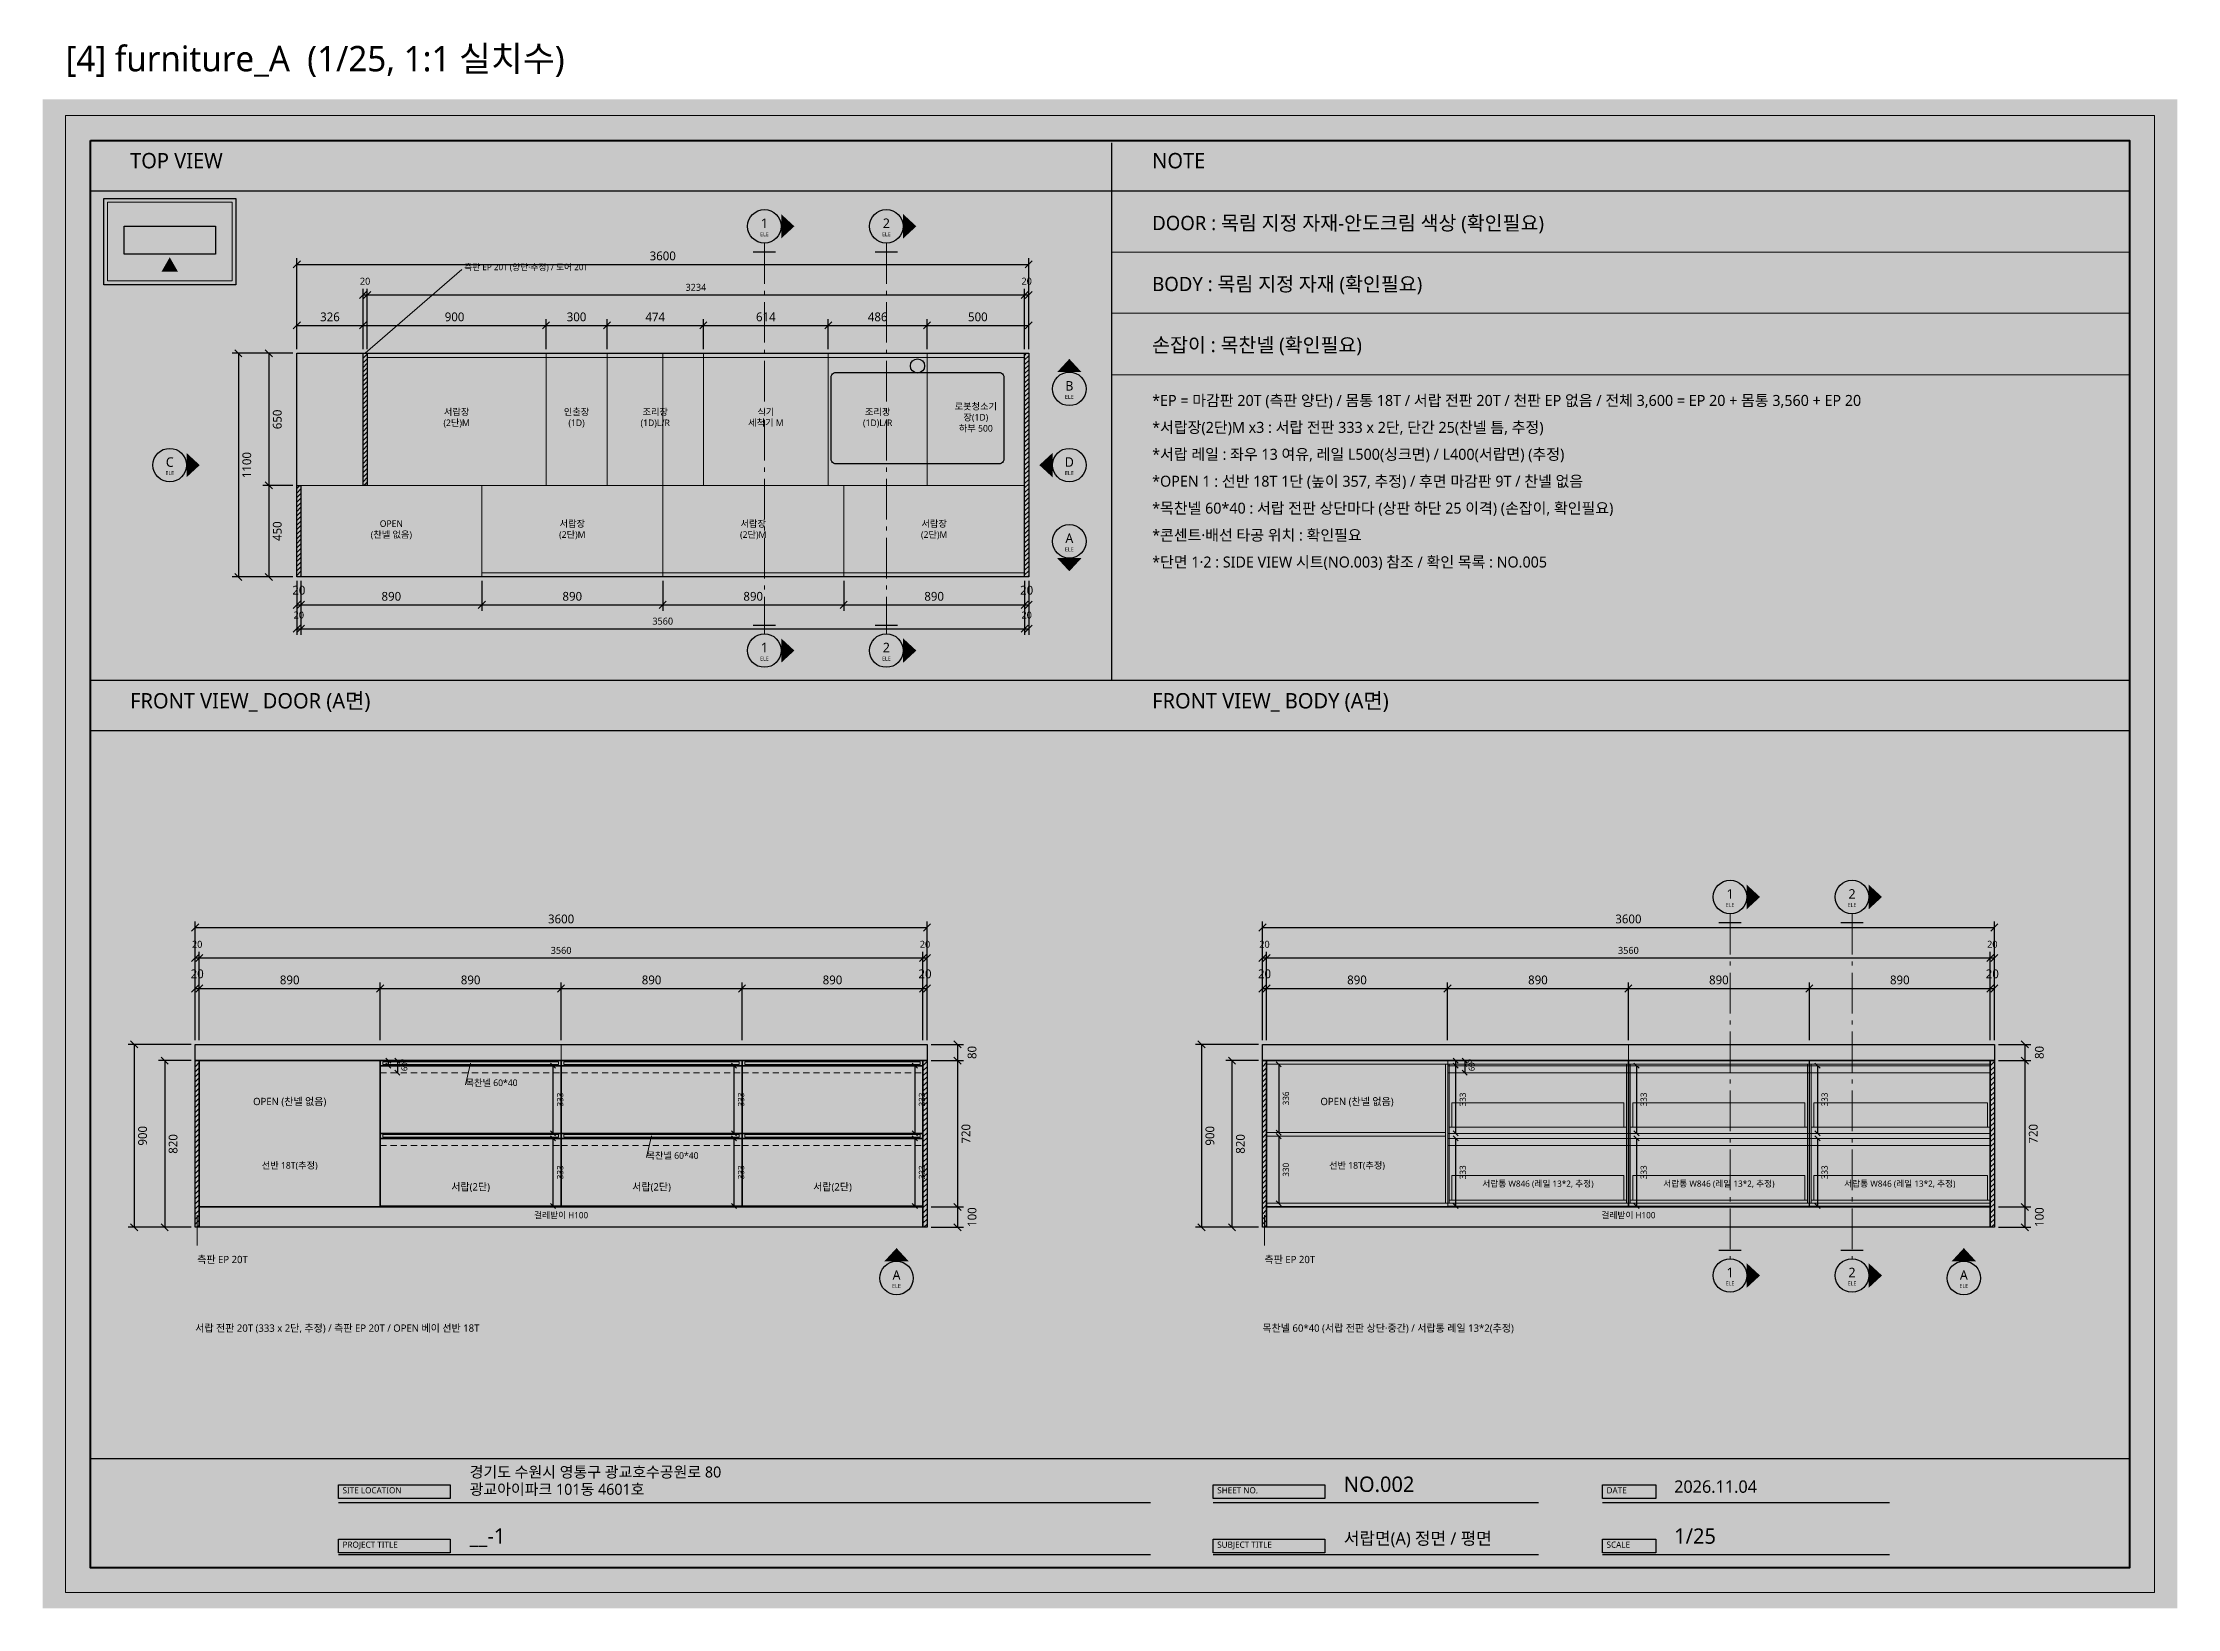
# Model space of a CAD drawing. Header units: millimetres. Extents: x 0 to 77490, y 0 to 7704.
# Drawn here: x 32340 to 42840, y 0 to 7704 of the extents above; entities that cross this region are included whole.
import ezdxf
from ezdxf.enums import TextEntityAlignment as Align

# ---------------------------------------------------------------- set-up
doc = ezdxf.new("R2010")
doc.units = ezdxf.units.MM
doc.header["$LTSCALE"] = 25
doc.layers.add('BG', color=7, linetype='Continuous', lineweight=0)
for name, color, linetype, lineweight, true_color in [('DIM', 7, 'Continuous', 13, 0x969696), ('FRAME', 7, 'Continuous', 100, 0x000000), ('NOTE_BLUE', 7, 'Continuous', 9, 0x0000ff), ('NOTE_RED', 7, 'Continuous', 25, 0xde0038), ('OUTLINE', 7, 'Continuous', 25, 0x000000), ('TEXT', 7, 'Continuous', 13, 0x000000), ('THIN', 7, 'Continuous', 5, 0x6e6e6e)]:
    doc.layers.add(name, color=color, linetype=linetype, lineweight=lineweight, true_color=true_color)
doc.layers.add('SHEET_FRAME_INFO', color=8, linetype='Continuous')
doc.styles.add('MALGUN', font='malgun.ttf')
doc.dimstyles.new('KAB', dxfattribs={"dimscale": 25, "dimtxt": 1.73, "dimasz": 0, "dimexe": 1.2, "dimexo": 0.8, "dimgap": 0.8, "dimtad": 1, "dimdec": 0, "dimtxsty": 'MALGUN', "dimtsz": 0.7, "dimcen": 2.5, "dimclrd": 256, "dimclre": 256, "dimclrt": 256, "dimazin": 3, "dimtfac": 1, "dimtmove": 0, "dimatfit": 3})

# ---------------------------------------------------------------- blocks, each defined once
blk = doc.blocks.new('FRAME_SHEET4')
at = {"layer": 'FRAME', "true_color": 0x555555}
h = blk.add_hatch(color=7, dxfattribs=at)
h.dxf.hatch_style = 1
h.paths.add_polyline_path([(1455, 607.5), (2005, 607.5), (2005, 540), (1455, 540)])
h = blk.add_hatch(color=7, dxfattribs=at)
h.dxf.hatch_style = 1
h.paths.add_polyline_path([(5757.5, 607.5), (6307.5, 607.5), (6307.5, 540), (5757.5, 540)])
h = blk.add_hatch(color=7, dxfattribs=at)
h.dxf.hatch_style = 1
h.paths.add_polyline_path([(7672.5, 607.5), (7935, 607.5), (7935, 540), (7672.5, 540)])
h = blk.add_hatch(color=7, dxfattribs=at)
h.dxf.hatch_style = 1
h.paths.add_polyline_path([(1455, 340), (2005, 340), (2005, 272.5), (1455, 272.5)])
h = blk.add_hatch(color=7, dxfattribs=at)
h.dxf.hatch_style = 1
h.paths.add_polyline_path([(5757.5, 340), (6307.5, 340), (6307.5, 272.5), (5757.5, 272.5)])
h = blk.add_hatch(color=7, dxfattribs=at)
h.dxf.hatch_style = 1
h.paths.add_polyline_path([(7672.5, 340), (7935, 340), (7935, 272.5), (7672.5, 272.5)])
at = {"layer": 'FRAME', "lineweight": 25, "true_color": 0x000000}
for p, q in [((5257.5, 7210), (5257.5, 4567.5)), ((235, 6975), (10265, 6975)), ((235, 4567.5), (10265, 4567.5)), ((235, 4320), (10265, 4320)), ((235, 737.5), (10265, 737.5))]:
    blk.add_line(p, q, dxfattribs=at)
at = {"layer": 'FRAME', "lineweight": 13, "true_color": 0x000000}
for p, q in [((5257.5, 6672.5), (10265, 6672.5)), ((5257.5, 6372.5), (10265, 6372.5)), ((5257.5, 6070), (10265, 6070))]:
    blk.add_line(p, q, dxfattribs=at)
blk.add_lwpolyline([(112.5, 7345), (10387.5, 7345), (10387.5, 77.5), (112.5, 77.5)], close=True, dxfattribs=at)
at = {"layer": 'FRAME', "lineweight": 100, "true_color": 0x000000}
blk.add_lwpolyline([(235, 7222.5), (10265, 7222.5), (10265, 200), (235, 200)], close=True, dxfattribs=at)
at = {"layer": 'OUTLINE', "lineweight": 25, "true_color": 0x000000}
for p, q in [((1455, 520), (5450, 520)), ((5757.5, 520), (7357.5, 520)), ((7672.5, 520), (9085, 520)), ((1455, 265), (5450, 265)), ((5757.5, 265), (7357.5, 265)), ((7672.5, 265), (9085, 265))]:
    blk.add_line(p, q, dxfattribs=at)
for points in [[(1455, 607.5), (2005, 607.5), (2005, 540), (1455, 540)], [(5757.5, 607.5), (6307.5, 607.5), (6307.5, 540), (5757.5, 540)], [(7672.5, 607.5), (7935, 607.5), (7935, 540), (7672.5, 540)], [(1455, 340), (2005, 340), (2005, 272.5), (1455, 272.5)], [(5757.5, 340), (6307.5, 340), (6307.5, 272.5), (5757.5, 272.5)], [(7672.5, 340), (7935, 340), (7935, 272.5), (7672.5, 272.5)]]:
    blk.add_lwpolyline(points, close=True, dxfattribs=at)
at = {"layer": 'TEXT', "true_color": 0x000000, "style": 'MALGUN'}
for s, height, p in [('TOP VIEW', 75.6, (430, 7062.5)), ('NOTE', 75.6, (5457.5, 7062.5)), ('FRONT VIEW_ DOOR (A면)', 75.6, (430, 4405)), ('FRONT VIEW_ BODY (A면)', 75.6, (5457.5, 4405)), ('경기도 수원시 영통구 광교호수공원로 80', 54, (2100, 627.5)), ('NO.002', 75.6, (6400, 550)), ('2026.11.04', 61.2, (8025, 550)), ('광교아이파크 101동 4601호', 54, (2100, 542.5)), ('__-1', 75.6, (2100, 295)), ('서랍면(A) 정면 / 평면', 61.2, (6400, 295)), ('1/25', 75.6, (8025, 295))]:
    blk.add_text(s, height=height, dxfattribs=at).set_placement(p, align=Align.BOTTOM_LEFT)
at = {"layer": 'TEXT', "true_color": 0xffffff, "style": 'MALGUN'}
for s, p in [('SITE LOCATION', (1475, 556.25)), ('SHEET NO.', (5777.5, 556.25)), ('DATE', (7692.5, 556.25)), ('PROJECT TITLE', (1475, 288.75)), ('SUBJECT TITLE', (5777.5, 288.75)), ('SCALE', (7692.5, 288.75))]:
    blk.add_text(s, height=30.6, dxfattribs=at).set_placement(p, align=Align.BOTTOM_LEFT)
blk = doc.blocks.new('KEYPLAN_S4')
at = {"layer": 'OUTLINE', "true_color": 0xde0038}
h = blk.add_hatch(color=7, dxfattribs=at)
h.dxf.hatch_style = 1
h.paths.add_polyline_path([(585, 6577.5), (665, 6577.5), (625, 6647.5)])
at = {"layer": 'OUTLINE', "lineweight": 25, "true_color": 0x000000}
for points in [[(300, 6937.5), (950, 6937.5), (950, 6512.5), (300, 6512.5)], [(400, 6800), (850, 6800), (850, 6662.5), (400, 6662.5)]]:
    blk.add_lwpolyline(points, close=True, dxfattribs=at)
at = {"layer": 'THIN', "lineweight": 5, "true_color": 0x6e6e6e}
blk.add_lwpolyline([(318.75, 6918.75), (931.25, 6918.75), (931.25, 6531.25), (318.75, 6531.25)], close=True, dxfattribs=at)
blk = doc.blocks.new('NOTE_S4')
at = {"layer": 'NOTE_BLUE', "true_color": 0x0000ff, "style": 'MALGUN'}
blk.add_text('*EP = 마감판 20T (측판 양단) / 몸통 18T / 서랍 전판 20T / 천판 EP 없음 / 전체 3,600 = EP 20 + 몸통 3,560 + EP 20', height=54, dxfattribs=at).set_placement((5457.5, 5900), align=Align.BOTTOM_LEFT)
at = {"layer": 'NOTE_RED', "true_color": 0xde0038, "style": 'MALGUN'}
for s, height, p in [('손잡이 : 목찬넬 (확인필요)', 70.2, (5457.5, 6160)), ('*서랍 레일 : 좌우 13 여유, 레일 L500(싱크면) / L400(서랍면) (추정)', 54, (5457.5, 5635)), ('*목찬넬 60*40 : 서랍 전판 상단마다 (상판 하단 25 이격) (손잡이, 확인필요)', 54, (5457.5, 5370)), ('*콘센트·배선 타공 위치 : 확인필요', 54, (5457.5, 5237.5))]:
    blk.add_text(s, height=height, dxfattribs=at).set_placement(p, align=Align.BOTTOM_LEFT)
at = {"layer": 'TEXT', "true_color": 0x000000, "style": 'MALGUN'}
for s, height, p in [('DOOR : 목림 지정 자재-안도크림 색상 (확인필요)', 70.2, (5457.5, 6760)), ('BODY : 목림 지정 자재 (확인필요)', 70.2, (5457.5, 6460)), ('*서랍장(2단)M x3 : 서랍 전판 333 x 2단, 단간 25(찬넬 틈, 추정)', 54, (5457.5, 5767.5)), ('*OPEN 1 : 선반 18T 1단 (높이 357, 추정) / 후면 마감판 9T / 찬넬 없음', 54, (5457.5, 5502.5)), ('*단면 1·2 : SIDE VIEW 시트(NO.003) 참조 / 확인 목록 : NO.005', 54, (5457.5, 5105))]:
    blk.add_text(s, height=height, dxfattribs=at).set_placement(p, align=Align.BOTTOM_LEFT)
blk = doc.blocks.new('VIEW_TOP_S4')
at = {"layer": 'OUTLINE', "true_color": 0x000000}
h = blk.add_hatch(color=7, dxfattribs=at)
h.dxf.hatch_style = 1
h.paths.add_polyline_path([(3632.5, 6860), (3632.5, 6740), (3697.5, 6800)])
h = blk.add_hatch(color=7, dxfattribs=at)
h.dxf.hatch_style = 1
h.paths.add_polyline_path([(4232.5, 6860), (4232.5, 6740), (4297.5, 6800)])
h = blk.add_hatch(color=7, dxfattribs=at)
h.dxf.hatch_style = 1
h.paths.add_polyline_path([(4990, 6082.5), (5110, 6082.5), (5050, 6147.5)])
h = blk.add_hatch(color=7, dxfattribs=at)
h.dxf.hatch_style = 1
h.paths.add_polyline_path([(707.5, 5685), (707.5, 5565), (772.5, 5625)])
h = blk.add_hatch(color=7, dxfattribs=at)
h.dxf.hatch_style = 1
h.paths.add_polyline_path([(4967.5, 5685), (4967.5, 5565), (4902.5, 5625)])
h = blk.add_hatch(color=7, dxfattribs=at)
h.dxf.hatch_style = 1
h.paths.add_polyline_path([(4990, 5167.5), (5110, 5167.5), (5050, 5102.5)])
h = blk.add_hatch(color=7, dxfattribs=at)
h.dxf.hatch_style = 1
h.paths.add_polyline_path([(3632.5, 4772.5), (3632.5, 4652.5), (3697.5, 4712.5)])
h = blk.add_hatch(color=7, dxfattribs=at)
h.dxf.hatch_style = 1
h.paths.add_polyline_path([(4232.5, 4772.5), (4232.5, 4652.5), (4297.5, 4712.5)])
at = {"layer": 'THIN', "lineweight": 5, "true_color": 0xa5a5a5}
h = blk.add_hatch(dxfattribs=at)
h.set_pattern_fill('ANSI31', scale=5.011)
h.paths.add_polyline_path([(1576, 6175), (1596, 6175), (1596, 5525), (1576, 5525)])
h = blk.add_hatch(dxfattribs=at)
h.set_pattern_fill('ANSI31', scale=5.011)
h.paths.add_polyline_path([(4830, 6175), (4850, 6175), (4850, 5075), (4830, 5075)])
h = blk.add_hatch(dxfattribs=at)
h.set_pattern_fill('ANSI31', scale=5.011)
h.paths.add_polyline_path([(1250, 5525), (1270, 5525), (1270, 5075), (1250, 5075)])
at = {"layer": 'FRAME', "lineweight": 25, "true_color": 0x000000}
for p, q in [((3495, 6675), (3605, 6675)), ((4095, 6675), (4205, 6675)), ((3495, 4837.5), (3605, 4837.5)), ((4095, 4837.5), (4205, 4837.5))]:
    blk.add_line(p, q, dxfattribs=at)
at = {"layer": 'FRAME', "lineweight": 13, "true_color": 0x000000}
for p, q in [((3550, 6717.5), (3550, 6517.5)), ((4150, 6717.5), (4150, 6517.5)), ((3550, 6482.5), (3550, 6462.5)), ((3550, 6427.5), (3550, 6227.5)), ((4150, 6482.5), (4150, 6462.5)), ((4150, 6427.5), (4150, 6227.5)), ((3550, 6192.5), (3550, 6172.5)), ((3550, 6137.5), (3550, 5937.5)), ((4150, 6192.5), (4150, 6172.5)), ((4150, 6137.5), (4150, 5937.5)), ((3550, 5902.5), (3550, 5882.5)), ((4150, 5902.5), (4150, 5882.5)), ((3550, 5847.5), (3550, 5647.5)), ((4150, 5847.5), (4150, 5647.5)), ((3550, 5612.5), (3550, 5592.5)), ((4150, 5612.5), (4150, 5592.5)), ((3550, 5557.5), (3550, 5357.5)), ((4150, 5557.5), (4150, 5357.5)), ((3550, 5322.5), (3550, 5302.5)), ((3550, 5267.5), (3550, 5067.5)), ((4150, 5322.5), (4150, 5302.5)), ((4150, 5267.5), (4150, 5067.5)), ((3550, 5032.5), (3550, 5012.5)), ((3550, 4977.5), (3550, 4795)), ((4150, 5032.5), (4150, 5012.5)), ((4150, 4977.5), (4150, 4795))]:
    blk.add_line(p, q, dxfattribs=at)
at = {"layer": 'NOTE_BLUE', "lineweight": 9, "true_color": 0x0000ff}
blk.add_line((1586, 6175), (2061, 6587.5), dxfattribs=at)
at = {"layer": 'OUTLINE', "lineweight": 25, "true_color": 0x000000}
for points in [[(1250, 6175), (4850, 6175), (4850, 5075), (1250, 5075)], [(1576, 6175), (1596, 6175), (1596, 5525), (1576, 5525)], [(4830, 6175), (4850, 6175), (4850, 5075), (4830, 5075)], [(4703, 6081), (4709.5, 6080.1), (4715.5, 6077.7), (4720.7, 6073.7), (4724.7, 6068.5), (4727.1, 6062.5), (4728, 6056), (4728, 5656), (4727.1, 5649.5), (4724.7, 5643.5), (4720.7, 5638.3), (4715.5, 5634.3), (4709.5, 5631.9), (4703, 5631), (3903, 5631), (3896.5, 5631.9), (3890.5, 5634.3), (3885.3, 5638.3), (3881.3, 5643.5), (3878.9, 5649.5), (3878, 5656), (3878, 6056), (3878.9, 6062.5), (3881.3, 6068.5), (3885.3, 6073.7), (3890.5, 6077.7), (3896.5, 6080.1), (3903, 6081)], [(1250, 5525), (1270, 5525), (1270, 5075), (1250, 5075)]]:
    blk.add_lwpolyline(points, close=True, dxfattribs=at)
for centre, radius in [((3550, 6800), 82.5), ((4150, 6800), 82.5), ((4303, 6113), 35), ((5050, 6000), 82.5), ((625, 5625), 82.5), ((5050, 5625), 82.5), ((5050, 5250), 82.5), ((3550, 4712.5), 82.5), ((4150, 4712.5), 82.5)]:
    blk.add_circle(centre, radius, dxfattribs=at)
at = {"layer": 'THIN', "lineweight": 5, "true_color": 0x6e6e6e}
for p, q in [((1596, 6155), (2476, 6155)), ((2476, 6155), (2776, 6155)), ((2776, 6155), (3250, 6155)), ((3050, 6175), (3050, 5075)), ((3250, 6155), (3864, 6155)), ((3864, 6155), (4350, 6155)), ((4350, 6155), (4830, 6155)), ((2160, 5095), (3050, 5095)), ((3050, 5095), (3940, 5095)), ((3940, 5095), (4830, 5095))]:
    blk.add_line(p, q, dxfattribs=at)
for points in [[(1596, 6175), (2476, 6175), (2476, 5525), (1596, 5525)], [(2476, 6175), (2776, 6175), (2776, 5525), (2476, 5525)], [(2776, 6175), (3250, 6175), (3250, 5525), (2776, 5525)], [(3250, 6175), (3864, 6175), (3864, 5525), (3250, 5525)], [(3864, 6175), (4350, 6175), (4350, 5525), (3864, 5525)], [(4350, 6175), (4830, 6175), (4830, 5525), (4350, 5525)], [(1270, 5525), (2160, 5525), (2160, 5075), (1270, 5075)], [(2160, 5525), (3050, 5525), (3050, 5075), (2160, 5075)], [(3050, 5525), (3940, 5525), (3940, 5075), (3050, 5075)], [(3940, 5525), (4830, 5525), (4830, 5075), (3940, 5075)]]:
    blk.add_lwpolyline(points, close=True, dxfattribs=at)
at = {"layer": 'NOTE_BLUE', "true_color": 0x0000ff, "style": 'MALGUN'}
blk.add_text('측판 EP 20T (양단·추정) / 도어 20T', height=30.6, dxfattribs=at).set_placement((2073.5, 6575), align=Align.BOTTOM_LEFT)
at = {"layer": 'TEXT', "true_color": 0x000000, "style": 'MALGUN'}
for s, height, p in [('1', 46.8, (3550, 6777.5)), ('2', 46.8, (4150, 6777.5)), ('ELE', 19.8, (3550, 6745)), ('ELE', 19.8, (4150, 6745)), ('B', 46.8, (5050, 5977.5)), ('ELE', 19.8, (5050, 5945)), ('ELE', 19.8, (625, 5570)), ('C', 46.8, (625, 5602.5)), ('ELE', 19.8, (5050, 5570)), ('D', 46.8, (5050, 5602.5)), ('A', 46.8, (5050, 5227.5)), ('ELE', 19.8, (5050, 5195)), ('1', 46.8, (3550, 4690)), ('2', 46.8, (4150, 4690)), ('ELE', 19.8, (3550, 4657.5)), ('ELE', 19.8, (4150, 4657.5))]:
    blk.add_text(s, height=height, dxfattribs=at).set_placement(p, align=Align.BOTTOM_CENTER)
at = {"layer": 'TEXT', "true_color": 0x5a5a5a, "style": 'MALGUN'}
for s, p in [('서랍장', (2036, 5861.2)), ('인출장', (2626, 5861.2)), ('조리장', (3013, 5861.2)), ('식기', (3557, 5861.2)), ('조리장', (4107, 5861.2)), ('로봇청소기', (4590, 5888.2)), ('장(1D)', (4590, 5834.2)), ('(2단)M', (2036, 5807.3)), ('(1D)', (2626, 5807.3)), ('(1D)L/R', (3013, 5807.3)), ('세척기 M', (3557, 5807.3)), ('(1D)L/R', (4107, 5807.3)), ('하부 500', (4590, 5780.2)), ('서랍장', (2605, 5311.2)), ('서랍장', (3495, 5311.2)), ('서랍장', (4385, 5311.2)), ('(찬넬 없음)', (1715, 5257.3)), ('OPEN', (1715, 5311.2)), ('(2단)M', (2605, 5257.3)), ('(2단)M', (3495, 5257.3)), ('(2단)M', (4385, 5257.3))]:
    blk.add_text(s, height=32.4, dxfattribs=at).set_placement(p, align=Align.BOTTOM_CENTER)
at = {"layer": 'DIM', "lineweight": 13, "true_color": 0x5a5a5a}
for base, p1, p2, override in [((1250, 6612.5), (1250, 6175), (4850, 6175), {"dimscale": 25, "dimtxt": 1.728, "dimtsz": 0.7}), ((1576, 6462.5), (1576, 6175), (1596, 6175), {"dimscale": 25, "dimtxt": 1.368, "dimtsz": 0.7}), ((1596, 6462.5), (1596, 6175), (4830, 6175), {"dimscale": 25, "dimtxt": 1.368, "dimtsz": 0.7}), ((4830, 6462.5), (4830, 6175), (4850, 6175), {"dimscale": 25, "dimtxt": 1.368, "dimtsz": 0.7}), ((1250, 6312.5), (1250, 6175), (1576, 6175), {"dimscale": 25, "dimtxt": 1.728, "dimtsz": 0.7}), ((1576, 6312.5), (1576, 6175), (2476, 6175), {"dimscale": 25, "dimtxt": 1.728, "dimtsz": 0.7}), ((2476, 6312.5), (2476, 6175), (2776, 6175), {"dimscale": 25, "dimtxt": 1.728, "dimtsz": 0.7}), ((2776, 6312.5), (2776, 6175), (3250, 6175), {"dimscale": 25, "dimtxt": 1.728, "dimtsz": 0.7}), ((3250, 6312.5), (3250, 6175), (3864, 6175), {"dimscale": 25, "dimtxt": 1.728, "dimtsz": 0.7}), ((3864, 6312.5), (3864, 6175), (4350, 6175), {"dimscale": 25, "dimtxt": 1.728, "dimtsz": 0.7}), ((4350, 6312.5), (4350, 6175), (4850, 6175), {"dimscale": 25, "dimtxt": 1.728, "dimtsz": 0.7}), ((1250, 4937.5), (1250, 5075), (1270, 5075), {"dimscale": 25, "dimtxt": 1.728, "dimtsz": 0.7}), ((1250, 4820), (1250, 5075), (1270, 5075), {"dimscale": 25, "dimtxt": 1.368, "dimtsz": 0.7}), ((1270, 4937.5), (1270, 5075), (2160, 5075), {"dimscale": 25, "dimtxt": 1.728, "dimtsz": 0.7}), ((1270, 4820), (1270, 5075), (4830, 5075), {"dimscale": 25, "dimtxt": 1.368, "dimtsz": 0.7}), ((2160, 4937.5), (2160, 5075), (3050, 5075), {"dimscale": 25, "dimtxt": 1.728, "dimtsz": 0.7}), ((3050, 4937.5), (3050, 5075), (3940, 5075), {"dimscale": 25, "dimtxt": 1.728, "dimtsz": 0.7}), ((3940, 4937.5), (3940, 5075), (4830, 5075), {"dimscale": 25, "dimtxt": 1.728, "dimtsz": 0.7}), ((4830, 4937.5), (4830, 5075), (4850, 5075), {"dimscale": 25, "dimtxt": 1.728, "dimtsz": 0.7}), ((4830, 4820), (4830, 5075), (4850, 5075), {"dimscale": 25, "dimtxt": 1.368, "dimtsz": 0.7})]:
    blk.add_linear_dim(base=base, p1=p1, p2=p2, dimstyle='KAB', override=override, dxfattribs=at).render()
for base, p1, p2 in [((962.5, 6175), (1250, 6175), (1250, 5075)), ((1112.5, 6175), (1250, 6175), (1250, 5525)), ((1112.5, 5525), (1250, 5525), (1250, 5075))]:
    blk.add_linear_dim(base=base, p1=p1, p2=p2, angle=90, dimstyle='KAB', override={"dimscale": 25, "dimtxt": 1.728, "dimtsz": 0.7}, dxfattribs=at).render()
blk = doc.blocks.new('VIEW_FRONT_DOOR_S4')
at = {"layer": 'OUTLINE', "true_color": 0x000000}
h = blk.add_hatch(color=7, dxfattribs=at)
h.dxf.hatch_style = 1
h.paths.add_polyline_path([(4140, 1707.5), (4260, 1707.5), (4200, 1772.5)])
at = {"layer": 'THIN', "lineweight": 5, "true_color": 0xa5a5a5}
h = blk.add_hatch(dxfattribs=at)
h.set_pattern_fill('ANSI31', scale=5.5678)
h.paths.add_polyline_path([(750, 2695), (770, 2695), (770, 1875), (750, 1875)])
h = blk.add_hatch(dxfattribs=at)
h.set_pattern_fill('ANSI31', scale=5.56777)
h.paths.add_polyline_path([(4330, 2695), (4350, 2695), (4350, 1875), (4330, 1875)])
at = {"layer": 'FRAME', "lineweight": 13, "true_color": 0x000000}
for points in [[(1673.5, 2689), (2536.5, 2689), (2536.5, 2676), (1673.5, 2676)], [(2563.5, 2689), (3426.5, 2689), (3426.5, 2676), (2563.5, 2676)], [(3453.5, 2689), (4316.5, 2689), (4316.5, 2676), (3453.5, 2676)], [(1673.5, 2331), (2536.5, 2331), (2536.5, 2318), (1673.5, 2318)], [(2563.5, 2331), (3426.5, 2331), (3426.5, 2318), (2563.5, 2318)], [(3453.5, 2331), (4316.5, 2331), (4316.5, 2318), (3453.5, 2318)]]:
    blk.add_lwpolyline(points, close=True, dxfattribs=at)
at = {"layer": 'NOTE_BLUE', "lineweight": 9, "true_color": 0x0000ff}
for p, q in [((2080, 2575.8), (2105, 2682.5)), ((2970, 2217.8), (2995, 2324.5)), ((760, 1935), (760, 1785))]:
    blk.add_line(p, q, dxfattribs=at)
at = {"layer": 'OUTLINE', "lineweight": 25, "true_color": 0x000000}
for p, q in [((770, 1975), (770, 2695)), ((1660, 1975), (1660, 2695)), ((2550, 1975), (2550, 2695)), ((3440, 1975), (3440, 2695))]:
    blk.add_line(p, q, dxfattribs=at)
for points in [[(750, 2775), (4350, 2775), (4350, 2695), (750, 2695)], [(750, 2695), (770, 2695), (770, 1875), (750, 1875)], [(770, 2695), (4330, 2695), (4330, 1975), (770, 1975)], [(1661.5, 2695), (2548.5, 2695), (2548.5, 2670), (1661.5, 2670)], [(1661.5, 2670), (2548.5, 2670), (2548.5, 2337), (1661.5, 2337)], [(2551.5, 2695), (3438.5, 2695), (3438.5, 2670), (2551.5, 2670)], [(2551.5, 2670), (3438.5, 2670), (3438.5, 2337), (2551.5, 2337)], [(3441.5, 2695), (4328.5, 2695), (4328.5, 2670), (3441.5, 2670)], [(3441.5, 2670), (4328.5, 2670), (4328.5, 2337), (3441.5, 2337)], [(4330, 2695), (4350, 2695), (4350, 1875), (4330, 1875)], [(1661.5, 2337), (2548.5, 2337), (2548.5, 2312), (1661.5, 2312)], [(1661.5, 2312), (2548.5, 2312), (2548.5, 1979), (1661.5, 1979)], [(2551.5, 2337), (3438.5, 2337), (3438.5, 2312), (2551.5, 2312)], [(2551.5, 2312), (3438.5, 2312), (3438.5, 1979), (2551.5, 1979)], [(3441.5, 2337), (4328.5, 2337), (4328.5, 2312), (3441.5, 2312)], [(3441.5, 2312), (4328.5, 2312), (4328.5, 1979), (3441.5, 1979)], [(770, 1975), (4330, 1975), (4330, 1875), (770, 1875)]]:
    blk.add_lwpolyline(points, close=True, dxfattribs=at)
blk.add_circle((4200, 1625), 82.5, dxfattribs=at)
at = {"layer": 'THIN', "lineweight": 5, "true_color": 0x6e6e6e}
for p, q in [((2550, 2775), (2550, 2695)), ((1661.5, 2635), (1691.5, 2635)), ((1711.5, 2635), (1741.5, 2635)), ((1761.5, 2635), (1791.5, 2635)), ((1811.5, 2635), (1841.5, 2635)), ((1861.5, 2635), (1891.5, 2635)), ((1911.5, 2635), (1941.5, 2635)), ((1961.5, 2635), (1991.5, 2635)), ((2011.5, 2635), (2041.5, 2635)), ((2061.5, 2635), (2091.5, 2635)), ((2111.5, 2635), (2141.5, 2635)), ((2161.5, 2635), (2191.5, 2635)), ((2211.5, 2635), (2241.5, 2635)), ((2261.5, 2635), (2291.5, 2635)), ((2311.5, 2635), (2341.5, 2635)), ((2361.5, 2635), (2391.5, 2635)), ((2411.5, 2635), (2441.5, 2635)), ((2461.5, 2635), (2491.5, 2635)), ((2511.5, 2635), (2541.5, 2635)), ((2551.5, 2635), (2581.5, 2635)), ((2601.5, 2635), (2631.5, 2635)), ((2651.5, 2635), (2681.5, 2635)), ((2701.5, 2635), (2731.5, 2635)), ((2751.5, 2635), (2781.5, 2635)), ((2801.5, 2635), (2831.5, 2635)), ((2851.5, 2635), (2881.5, 2635)), ((2901.5, 2635), (2931.5, 2635)), ((2951.5, 2635), (2981.5, 2635)), ((3001.5, 2635), (3031.5, 2635)), ((3051.5, 2635), (3081.5, 2635)), ((3101.5, 2635), (3131.5, 2635)), ((3151.5, 2635), (3181.5, 2635)), ((3201.5, 2635), (3231.5, 2635)), ((3251.5, 2635), (3281.5, 2635)), ((3301.5, 2635), (3331.5, 2635)), ((3351.5, 2635), (3381.5, 2635)), ((3401.5, 2635), (3431.5, 2635)), ((3441.5, 2635), (3471.5, 2635)), ((3491.5, 2635), (3521.5, 2635)), ((3541.5, 2635), (3571.5, 2635)), ((3591.5, 2635), (3621.5, 2635)), ((3641.5, 2635), (3671.5, 2635)), ((3691.5, 2635), (3721.5, 2635)), ((3741.5, 2635), (3771.5, 2635)), ((3791.5, 2635), (3821.5, 2635)), ((3841.5, 2635), (3871.5, 2635)), ((3891.5, 2635), (3921.5, 2635)), ((3941.5, 2635), (3971.5, 2635)), ((3991.5, 2635), (4021.5, 2635)), ((4041.5, 2635), (4071.5, 2635)), ((4091.5, 2635), (4121.5, 2635)), ((4141.5, 2635), (4171.5, 2635)), ((4191.5, 2635), (4221.5, 2635)), ((4241.5, 2635), (4271.5, 2635)), ((4291.5, 2635), (4321.5, 2635)), ((1661.5, 2277), (1691.5, 2277)), ((1711.5, 2277), (1741.5, 2277)), ((1761.5, 2277), (1791.5, 2277)), ((1811.5, 2277), (1841.5, 2277)), ((1861.5, 2277), (1891.5, 2277)), ((1911.5, 2277), (1941.5, 2277)), ((1961.5, 2277), (1991.5, 2277)), ((2011.5, 2277), (2041.5, 2277)), ((2061.5, 2277), (2091.5, 2277)), ((2111.5, 2277), (2141.5, 2277)), ((2161.5, 2277), (2191.5, 2277)), ((2211.5, 2277), (2241.5, 2277)), ((2261.5, 2277), (2291.5, 2277)), ((2311.5, 2277), (2341.5, 2277)), ((2361.5, 2277), (2391.5, 2277)), ((2411.5, 2277), (2441.5, 2277)), ((2461.5, 2277), (2491.5, 2277)), ((2511.5, 2277), (2541.5, 2277)), ((2551.5, 2277), (2581.5, 2277)), ((2601.5, 2277), (2631.5, 2277)), ((2651.5, 2277), (2681.5, 2277)), ((2701.5, 2277), (2731.5, 2277)), ((2751.5, 2277), (2781.5, 2277)), ((2801.5, 2277), (2831.5, 2277)), ((2851.5, 2277), (2881.5, 2277)), ((2901.5, 2277), (2931.5, 2277)), ((2951.5, 2277), (2981.5, 2277)), ((3001.5, 2277), (3031.5, 2277)), ((3051.5, 2277), (3081.5, 2277)), ((3101.5, 2277), (3131.5, 2277)), ((3151.5, 2277), (3181.5, 2277)), ((3201.5, 2277), (3231.5, 2277)), ((3251.5, 2277), (3281.5, 2277)), ((3301.5, 2277), (3331.5, 2277)), ((3351.5, 2277), (3381.5, 2277)), ((3401.5, 2277), (3431.5, 2277)), ((3441.5, 2277), (3471.5, 2277)), ((3491.5, 2277), (3521.5, 2277)), ((3541.5, 2277), (3571.5, 2277)), ((3591.5, 2277), (3621.5, 2277)), ((3641.5, 2277), (3671.5, 2277)), ((3691.5, 2277), (3721.5, 2277)), ((3741.5, 2277), (3771.5, 2277)), ((3791.5, 2277), (3821.5, 2277)), ((3841.5, 2277), (3871.5, 2277)), ((3891.5, 2277), (3921.5, 2277)), ((3941.5, 2277), (3971.5, 2277)), ((3991.5, 2277), (4021.5, 2277)), ((4041.5, 2277), (4071.5, 2277)), ((4091.5, 2277), (4121.5, 2277)), ((4141.5, 2277), (4171.5, 2277)), ((4191.5, 2277), (4221.5, 2277)), ((4241.5, 2277), (4271.5, 2277)), ((4291.5, 2277), (4321.5, 2277))]:
    blk.add_line(p, q, dxfattribs=at)
at = {"layer": 'NOTE_BLUE', "true_color": 0x0000ff, "style": 'MALGUN'}
for s, height, p in [('목찬넬 60*40', 32.4, (2080, 2560)), ('목찬넬 60*40', 32.4, (2970, 2202)), ('측판 EP 20T', 36, (760, 1687.5)), ('서랍 전판 20T (333 x 2단, 추정) / 측판 EP 20T / OPEN 베이 선반 18T', 36, (750, 1350))]:
    blk.add_text(s, height=height, dxfattribs=at).set_placement(p, align=Align.BOTTOM_LEFT)
at = {"layer": 'TEXT', "true_color": 0x5a5a5a, "style": 'MALGUN'}
for s, height, p in [('OPEN (찬넬 없음)', 36, (1215, 2465)), ('선반 18T(추정)', 32.4, (1215, 2153.5)), ('서랍(2단)', 36, (2105, 2045)), ('서랍(2단)', 36, (2995, 2045)), ('서랍(2단)', 36, (3885, 2045)), ('걸레받이 H100', 30.6, (2550, 1910))]:
    blk.add_text(s, height=height, dxfattribs=at).set_placement(p, align=Align.BOTTOM_CENTER)
at = {"layer": 'TEXT', "true_color": 0x000000, "style": 'MALGUN'}
for s, height, p in [('A', 46.8, (4200, 1602.5)), ('ELE', 19.8, (4200, 1570))]:
    blk.add_text(s, height=height, dxfattribs=at).set_placement(p, align=Align.BOTTOM_CENTER)
at = {"layer": 'DIM', "lineweight": 13, "true_color": 0x5a5a5a}
for base, p1, p2, override in [((750, 3350), (750, 2775), (4350, 2775), {"dimscale": 25, "dimtxt": 1.728, "dimtsz": 0.7}), ((750, 3200), (750, 2775), (770, 2775), {"dimscale": 25, "dimtxt": 1.368, "dimtsz": 0.7}), ((770, 3200), (770, 2775), (4330, 2775), {"dimscale": 25, "dimtxt": 1.368, "dimtsz": 0.7}), ((4330, 3200), (4330, 2775), (4350, 2775), {"dimscale": 25, "dimtxt": 1.368, "dimtsz": 0.7}), ((750, 3050), (750, 2775), (770, 2775), {"dimscale": 25, "dimtxt": 1.728, "dimtsz": 0.7}), ((770, 3050), (770, 2775), (1660, 2775), {"dimscale": 25, "dimtxt": 1.728, "dimtsz": 0.7}), ((1660, 3050), (1660, 2775), (2550, 2775), {"dimscale": 25, "dimtxt": 1.728, "dimtsz": 0.7}), ((2550, 3050), (2550, 2775), (3440, 2775), {"dimscale": 25, "dimtxt": 1.728, "dimtsz": 0.7}), ((3440, 3050), (3440, 2775), (4330, 2775), {"dimscale": 25, "dimtxt": 1.728, "dimtsz": 0.7}), ((4330, 3050), (4330, 2775), (4350, 2775), {"dimscale": 25, "dimtxt": 1.728, "dimtsz": 0.7})]:
    blk.add_linear_dim(base=base, p1=p1, p2=p2, dimstyle='KAB', override=override, dxfattribs=at).render()
for base, p1, p2, override in [((450, 2775), (750, 2775), (750, 1875), {"dimscale": 25, "dimtxt": 1.728, "dimtsz": 0.7}), ((4500, 2775), (4350, 2775), (4350, 2695), {"dimscale": 25, "dimtxt": 1.728, "dimtsz": 0.7}), ((600, 2695), (750, 2695), (750, 1875), {"dimscale": 25, "dimtxt": 1.728, "dimtsz": 0.7}), ((2510, 2670), (2510, 2670), (2510, 2337), {"dimscale": 25, "dimtxt": 1.224, "dimtsz": 0.5, "dimse1": 1, "dimse2": 1}), ((3400, 2670), (3400, 2670), (3400, 2337), {"dimscale": 25, "dimtxt": 1.224, "dimtsz": 0.5, "dimse1": 1, "dimse2": 1}), ((4290, 2670), (4290, 2670), (4290, 2337), {"dimscale": 25, "dimtxt": 1.224, "dimtsz": 0.5, "dimse1": 1, "dimse2": 1}), ((4500, 2695), (4350, 2695), (4350, 1975), {"dimscale": 25, "dimtxt": 1.728, "dimtsz": 0.7}), ((2510, 2312), (2510, 2312), (2510, 1979), {"dimscale": 25, "dimtxt": 1.224, "dimtsz": 0.5, "dimse1": 1, "dimse2": 1}), ((3400, 2312), (3400, 2312), (3400, 1979), {"dimscale": 25, "dimtxt": 1.224, "dimtsz": 0.5, "dimse1": 1, "dimse2": 1}), ((4290, 2312), (4290, 2312), (4290, 1979), {"dimscale": 25, "dimtxt": 1.224, "dimtsz": 0.5, "dimse1": 1, "dimse2": 1}), ((4500, 1975), (4350, 1975), (4350, 1875), {"dimscale": 25, "dimtxt": 1.728, "dimtsz": 0.7})]:
    blk.add_linear_dim(base=base, p1=p1, p2=p2, angle=90, dimstyle='KAB', override=override, dxfattribs=at).render()
at = {"layer": 'NOTE_BLUE', "lineweight": 9, "true_color": 0x0000ff}
for base, p1, p2 in [((1700, 2695), (1700, 2695), (1700, 2670)), ((1745, 2695), (1745, 2695), (1745, 2635))]:
    blk.add_linear_dim(base=base, p1=p1, p2=p2, angle=90, dimstyle='KAB', override={"dimscale": 25, "dimtxt": 1.152, "dimtsz": 0.5, "dimse1": 1, "dimse2": 1}, dxfattribs=at).render()
blk = doc.blocks.new('VIEW_FRONT_BODY_S4')
at = {"layer": 'OUTLINE', "true_color": 0x000000}
h = blk.add_hatch(color=7, dxfattribs=at)
h.dxf.hatch_style = 1
h.paths.add_polyline_path([(8382.5, 3560), (8382.5, 3440), (8447.5, 3500)])
h = blk.add_hatch(color=7, dxfattribs=at)
h.dxf.hatch_style = 1
h.paths.add_polyline_path([(8982.5, 3560), (8982.5, 3440), (9047.5, 3500)])
h = blk.add_hatch(color=7, dxfattribs=at)
h.dxf.hatch_style = 1
h.paths.add_polyline_path([(8382.5, 1697.5), (8382.5, 1577.5), (8447.5, 1637.5)])
h = blk.add_hatch(color=7, dxfattribs=at)
h.dxf.hatch_style = 1
h.paths.add_polyline_path([(8982.5, 1697.5), (8982.5, 1577.5), (9047.5, 1637.5)])
h = blk.add_hatch(color=7, dxfattribs=at)
h.dxf.hatch_style = 1
h.paths.add_polyline_path([(9390, 1707.5), (9510, 1707.5), (9450, 1772.5)])
at = {"layer": 'THIN', "lineweight": 5, "true_color": 0xa5a5a5}
h = blk.add_hatch(dxfattribs=at)
h.set_pattern_fill('ANSI31', scale=5.56777)
h.paths.add_polyline_path([(6000, 2695), (6020, 2695), (6020, 1875), (6000, 1875)])
h = blk.add_hatch(dxfattribs=at)
h.set_pattern_fill('ANSI31', scale=5.56777)
h.paths.add_polyline_path([(9580, 2695), (9600, 2695), (9600, 1875), (9580, 1875)])
at = {"layer": 'FRAME', "lineweight": 25, "true_color": 0x000000}
for p, q in [((8245, 3375), (8355, 3375)), ((8845, 3375), (8955, 3375)), ((8245, 1762.5), (8355, 1762.5)), ((8845, 1762.5), (8955, 1762.5))]:
    blk.add_line(p, q, dxfattribs=at)
at = {"layer": 'FRAME', "lineweight": 13, "true_color": 0x000000}
for p, q in [((8300, 3417.5), (8300, 3217.5)), ((8900, 3417.5), (8900, 3217.5)), ((8300, 3182.5), (8300, 3162.5)), ((8900, 3182.5), (8900, 3162.5)), ((8300, 3127.5), (8300, 2927.5)), ((8900, 3127.5), (8900, 2927.5)), ((8300, 2892.5), (8300, 2872.5)), ((8300, 2837.5), (8300, 2637.5)), ((8900, 2892.5), (8900, 2872.5)), ((8900, 2837.5), (8900, 2637.5)), ((8300, 2602.5), (8300, 2582.5)), ((8300, 2547.5), (8300, 2347.5)), ((8900, 2602.5), (8900, 2582.5)), ((8900, 2547.5), (8900, 2347.5)), ((8300, 2312.5), (8300, 2292.5)), ((8900, 2312.5), (8900, 2292.5)), ((8300, 2257.5), (8300, 2057.5)), ((8900, 2257.5), (8900, 2057.5)), ((8300, 2022.5), (8300, 2002.5)), ((8900, 2022.5), (8900, 2002.5)), ((8300, 1967.5), (8300, 1767.5)), ((8900, 1967.5), (8900, 1767.5)), ((8300, 1732.5), (8300, 1720)), ((8900, 1732.5), (8900, 1720))]:
    blk.add_line(p, q, dxfattribs=at)
at = {"layer": 'NOTE_BLUE', "lineweight": 9, "true_color": 0x0000ff}
blk.add_line((6010, 1935), (6010, 1785), dxfattribs=at)
for points in [[(6911.5, 2695), (7798.5, 2695), (7798.5, 2635), (6911.5, 2635)], [(7801.5, 2695), (8688.5, 2695), (8688.5, 2635), (7801.5, 2635)], [(8691.5, 2695), (9578.5, 2695), (9578.5, 2635), (8691.5, 2635)], [(6911.5, 2337), (7798.5, 2337), (7798.5, 2277), (6911.5, 2277)], [(7801.5, 2337), (8688.5, 2337), (8688.5, 2277), (7801.5, 2277)], [(8691.5, 2337), (9578.5, 2337), (9578.5, 2277), (8691.5, 2277)]]:
    blk.add_lwpolyline(points, close=True, dxfattribs=at)
at = {"layer": 'OUTLINE', "lineweight": 25, "true_color": 0x000000}
for points in [[(6000, 2775), (9600, 2775), (9600, 2695), (6000, 2695)], [(6000, 2695), (6020, 2695), (6020, 1875), (6000, 1875)], [(6020, 2695), (9580, 2695), (9580, 1975), (6020, 1975)], [(9580, 2695), (9600, 2695), (9600, 1875), (9580, 1875)], [(6020, 1975), (9580, 1975), (9580, 1875), (6020, 1875)]]:
    blk.add_lwpolyline(points, close=True, dxfattribs=at)
for centre in [(8300, 3500), (8900, 3500), (8300, 1637.5), (8900, 1637.5), (9450, 1625)]:
    blk.add_circle(centre, 82.5, dxfattribs=at)
at = {"layer": 'THIN', "lineweight": 5, "true_color": 0x6e6e6e}
for p, q in [((7800, 2775), (7800, 2695)), ((6919, 2367), (6932, 2367)), ((7778, 2367), (7791, 2367)), ((7809, 2367), (7822, 2367)), ((8668, 2367), (8681, 2367)), ((8699, 2367), (8712, 2367)), ((9567, 2367), (9580, 2367)), ((6919, 2009), (6932, 2009)), ((7778, 2009), (7791, 2009)), ((7809, 2009), (7822, 2009)), ((8668, 2009), (8681, 2009)), ((8699, 2009), (8712, 2009)), ((9567, 2009), (9580, 2009))]:
    blk.add_line(p, q, dxfattribs=at)
for points in [[(6020, 2695), (9580, 2695), (9580, 2677), (6020, 2677)], [(6901, 2677), (6919, 2677), (6919, 1993), (6901, 1993)], [(6911.5, 2670), (7798.5, 2670), (7798.5, 2337), (6911.5, 2337)], [(7791, 2677), (7809, 2677), (7809, 1993), (7791, 1993)], [(7801.5, 2670), (8688.5, 2670), (8688.5, 2337), (7801.5, 2337)], [(8681, 2677), (8699, 2677), (8699, 1993), (8681, 1993)], [(8691.5, 2670), (9578.5, 2670), (9578.5, 2337), (8691.5, 2337)], [(6932, 2487), (7778, 2487), (7778, 2367), (6932, 2367)], [(7822, 2487), (8668, 2487), (8668, 2367), (7822, 2367)], [(8712, 2487), (9567, 2487), (9567, 2367), (8712, 2367)], [(6020, 2341), (6901, 2341), (6901, 2323), (6020, 2323)], [(6911.5, 2312), (7798.5, 2312), (7798.5, 1979), (6911.5, 1979)], [(7801.5, 2312), (8688.5, 2312), (8688.5, 1979), (7801.5, 1979)], [(8691.5, 2312), (9578.5, 2312), (9578.5, 1979), (8691.5, 1979)], [(6932, 2129), (7778, 2129), (7778, 2009), (6932, 2009)], [(7822, 2129), (8668, 2129), (8668, 2009), (7822, 2009)], [(8712, 2129), (9567, 2129), (9567, 2009), (8712, 2009)], [(6020, 1993), (9580, 1993), (9580, 1975), (6020, 1975)]]:
    blk.add_lwpolyline(points, close=True, dxfattribs=at)
at = {"layer": 'NOTE_BLUE', "true_color": 0x0000ff, "style": 'MALGUN'}
for s, p in [('측판 EP 20T', (6010, 1687.5)), ('목찬넬 60*40 (서랍 전판 상단·중간) / 서랍통 레일 13*2(추정)', (6000, 1350))]:
    blk.add_text(s, height=36, dxfattribs=at).set_placement(p, align=Align.BOTTOM_LEFT)
at = {"layer": 'TEXT', "true_color": 0x000000, "style": 'MALGUN'}
for s, height, p in [('ELE', 19.8, (8300, 3445)), ('1', 46.8, (8300, 3477.5)), ('ELE', 19.8, (8900, 3445)), ('2', 46.8, (8900, 3477.5)), ('ELE', 19.8, (8300, 1582.5)), ('1', 46.8, (8300, 1615)), ('ELE', 19.8, (8900, 1582.5)), ('2', 46.8, (8900, 1615)), ('A', 46.8, (9450, 1602.5)), ('ELE', 19.8, (9450, 1570))]:
    blk.add_text(s, height=height, dxfattribs=at).set_placement(p, align=Align.BOTTOM_CENTER)
at = {"layer": 'TEXT', "true_color": 0x5a5a5a, "style": 'MALGUN'}
for s, height, p in [('OPEN (찬넬 없음)', 36, (6465, 2465)), ('선반 18T(추정)', 32.4, (6465, 2153.5)), ('서랍통 W846 (레일 13*2, 추정)', 30.6, (7355, 2065)), ('서랍통 W846 (레일 13*2, 추정)', 30.6, (8245, 2065)), ('서랍통 W846 (레일 13*2, 추정)', 30.6, (9135, 2065)), ('걸레받이 H100', 30.6, (7800, 1910))]:
    blk.add_text(s, height=height, dxfattribs=at).set_placement(p, align=Align.BOTTOM_CENTER)
at = {"layer": 'DIM', "lineweight": 13, "true_color": 0x5a5a5a}
for base, p1, p2, override in [((6000, 3350), (6000, 2775), (9600, 2775), {"dimscale": 25, "dimtxt": 1.728, "dimtsz": 0.7}), ((6000, 3200), (6000, 2775), (6020, 2775), {"dimscale": 25, "dimtxt": 1.368, "dimtsz": 0.7}), ((6020, 3200), (6020, 2775), (9580, 2775), {"dimscale": 25, "dimtxt": 1.368, "dimtsz": 0.7}), ((9580, 3200), (9580, 2775), (9600, 2775), {"dimscale": 25, "dimtxt": 1.368, "dimtsz": 0.7}), ((6000, 3050), (6000, 2775), (6020, 2775), {"dimscale": 25, "dimtxt": 1.728, "dimtsz": 0.7}), ((6020, 3050), (6020, 2775), (6910, 2775), {"dimscale": 25, "dimtxt": 1.728, "dimtsz": 0.7}), ((6910, 3050), (6910, 2775), (7800, 2775), {"dimscale": 25, "dimtxt": 1.728, "dimtsz": 0.7}), ((7800, 3050), (7800, 2775), (8690, 2775), {"dimscale": 25, "dimtxt": 1.728, "dimtsz": 0.7}), ((8690, 3050), (8690, 2775), (9580, 2775), {"dimscale": 25, "dimtxt": 1.728, "dimtsz": 0.7}), ((9580, 3050), (9580, 2775), (9600, 2775), {"dimscale": 25, "dimtxt": 1.728, "dimtsz": 0.7})]:
    blk.add_linear_dim(base=base, p1=p1, p2=p2, dimstyle='KAB', override=override, dxfattribs=at).render()
for base, p1, p2, override in [((5700, 2775), (6000, 2775), (6000, 1875), {"dimscale": 25, "dimtxt": 1.728, "dimtsz": 0.7}), ((9750, 2775), (9600, 2775), (9600, 2695), {"dimscale": 25, "dimtxt": 1.728, "dimtsz": 0.7}), ((5850, 2695), (6000, 2695), (6000, 1875), {"dimscale": 25, "dimtxt": 1.728, "dimtsz": 0.7}), ((6080, 2677), (6080, 2677), (6080, 2341), {"dimscale": 25, "dimtxt": 1.224, "dimtsz": 0.5, "dimse1": 1, "dimse2": 1}), ((6950, 2670), (6950, 2670), (6950, 2337), {"dimscale": 25, "dimtxt": 1.224, "dimtsz": 0.5, "dimse1": 1, "dimse2": 1}), ((7840, 2670), (7840, 2670), (7840, 2337), {"dimscale": 25, "dimtxt": 1.224, "dimtsz": 0.5, "dimse1": 1, "dimse2": 1}), ((8730, 2670), (8730, 2670), (8730, 2337), {"dimscale": 25, "dimtxt": 1.224, "dimtsz": 0.5, "dimse1": 1, "dimse2": 1}), ((9750, 2695), (9600, 2695), (9600, 1975), {"dimscale": 25, "dimtxt": 1.728, "dimtsz": 0.7}), ((6080, 2323), (6080, 2323), (6080, 1993), {"dimscale": 25, "dimtxt": 1.224, "dimtsz": 0.5, "dimse1": 1, "dimse2": 1}), ((6950, 2312), (6950, 2312), (6950, 1979), {"dimscale": 25, "dimtxt": 1.224, "dimtsz": 0.5, "dimse1": 1, "dimse2": 1}), ((7840, 2312), (7840, 2312), (7840, 1979), {"dimscale": 25, "dimtxt": 1.224, "dimtsz": 0.5, "dimse1": 1, "dimse2": 1}), ((8730, 2312), (8730, 2312), (8730, 1979), {"dimscale": 25, "dimtxt": 1.224, "dimtsz": 0.5, "dimse1": 1, "dimse2": 1}), ((9750, 1975), (9600, 1975), (9600, 1875), {"dimscale": 25, "dimtxt": 1.728, "dimtsz": 0.7})]:
    blk.add_linear_dim(base=base, p1=p1, p2=p2, angle=90, dimstyle='KAB', override=override, dxfattribs=at).render()
at = {"layer": 'NOTE_BLUE', "lineweight": 9, "true_color": 0x0000ff}
for base, p1, p2 in [((6950, 2695), (6950, 2695), (6950, 2670)), ((6995, 2695), (6995, 2695), (6995, 2635))]:
    blk.add_linear_dim(base=base, p1=p1, p2=p2, angle=90, dimstyle='KAB', override={"dimscale": 25, "dimtxt": 1.152, "dimtsz": 0.5, "dimse1": 1, "dimse2": 1}, dxfattribs=at).render()

msp = doc.modelspace()

# ---------------------------------------------------------------- hatches: boundary and pattern name
at = {"layer": 'BG', "true_color": 0xffffff}
h = msp.add_hatch(color=7, dxfattribs=at)
h.dxf.hatch_style = 1
h.paths.add_polyline_path([(32340, 0), (42840, 0), (42840, 7425), (32340, 7425)])

# ---------------------------------------------------------------- block references
for name in ['FRAME_SHEET4', 'KEYPLAN_S4', 'VIEW_TOP_S4', 'NOTE_S4', 'VIEW_FRONT_BODY_S4', 'VIEW_FRONT_DOOR_S4']:
    msp.add_blockref(name, (32340, 0))

# ---------------------------------------------------------------- texts
at = {"layer": 'SHEET_FRAME_INFO', "style": 'MALGUN'}
msp.add_text('[4] furniture_A  (1/25, 1:1 실치수)', height=125, dxfattribs=at).set_placement((32452.5, 7525), align=Align.BOTTOM_LEFT)

doc.saveas('drawing.dxf')
